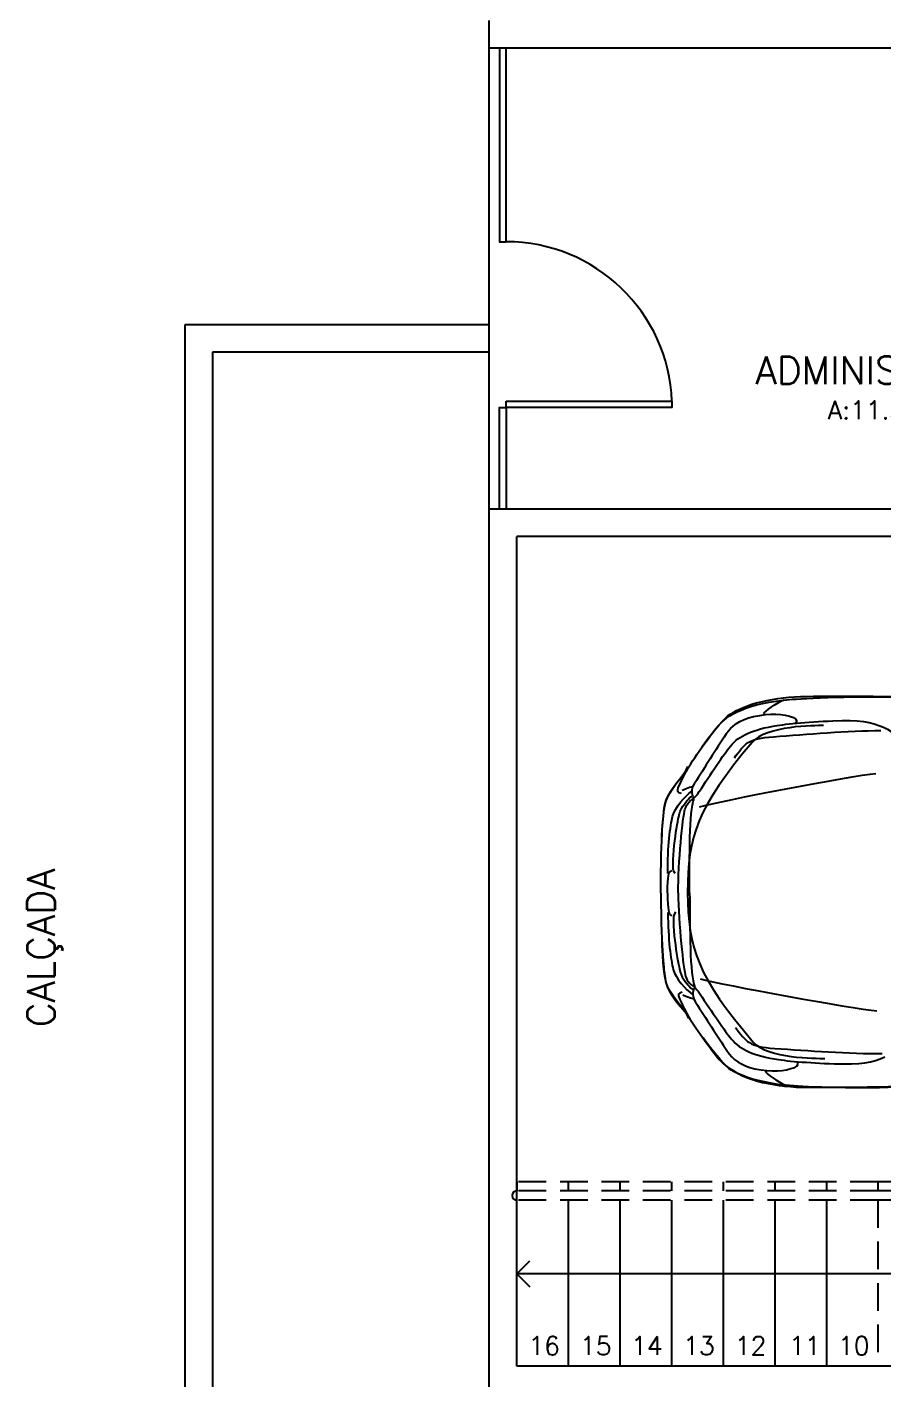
# Model space of a CAD drawing. Header units: millimetres. Extents: x 1111 to 1959, y -391 to -319.
# Drawn here: x 1402.66 to 1409.99, y -373.14 to -361.58 of the extents above; entities that cross this region are included whole.
import ezdxf

# ---------------------------------------------------------------- set-up
doc = ezdxf.new("R2010")
doc.units = ezdxf.units.MM
doc.linetypes.add('HIDDEN', pattern=[0.375, 0.25, -0.125])
for name, color, linetype in [('ARQ-ALVENARIA', 4, 'Continuous'), ('ARQ-PENA-01', 1, 'Continuous'), ('ARQ-PENA-02', 2, 'Continuous'), ('ARQ-PENA-FINA-CINZA', 8, 'Continuous'), ('ARQ-PROJ-01', 1, 'HIDDEN'), ('ARQ-TEXTO2', 2, 'Continuous'), ('ARQ-TEXTO3', 3, 'Continuous')]:
    doc.layers.add(name, color=color, linetype=linetype)
doc.styles.add('ROMANS', font='romans')

# ---------------------------------------------------------------- blocks, each defined once
blk = doc.blocks.new('01')
at = {"layer": 'ARQ-ALVENARIA', "color": 8}
for p, q in [((1144.524, -318.1613), (1144.524, -318.0113)), ((1148.674, -318.1613), (1144.524, -318.1613)), ((1144.524, -320.6613), (1144.524, -318.1613)), ((1144.524, -325.4613), (1144.524, -320.6613)), ((1149.224, -320.6613), (1144.524, -320.6613)), ((1144.674, -325.3113), (1144.674, -320.8113)), ((1149.224, -320.8113), (1144.674, -320.8113)), ((1144.954, -324.3113), (1144.954, -324.3613)), ((1145.234, -324.3113), (1145.234, -324.3613)), ((1145.514, -324.3113), (1145.514, -324.3613)), ((1145.794, -324.3113), (1145.794, -324.3613)), ((1146.074, -324.3113), (1146.074, -324.3613)), ((1146.354, -324.3113), (1146.354, -324.3613)), ((1144.674, -324.8113), (1144.7447, -324.7406)), ((1144.674, -324.8113), (1144.7447, -324.882)), ((1151.674, -325.3113), (1144.674, -325.3113))]:
    blk.add_line(p, q, dxfattribs=at)
at = {"layer": 'ARQ-ALVENARIA', "color": 8, "ltscale": 0.7}
for p, q in [((1144.524, -319.6613), (1142.874, -319.6613)), ((1142.874, -319.6613), (1142.874, -326.4613)), ((1144.524, -319.8113), (1143.024, -319.8113)), ((1143.024, -319.8113), (1143.024, -326.3113))]:
    blk.add_line(p, q, dxfattribs=at)
at = {"layer": 'ARQ-ALVENARIA', "color": 8, "ltscale": 0.6}
for p, q in [((1144.674, -324.3113), (1144.674, -324.3613)), ((1144.954, -324.4113), (1144.954, -325.3113)), ((1145.234, -324.4113), (1145.234, -325.3113)), ((1145.514, -324.4113), (1145.514, -325.3113)), ((1145.794, -324.4113), (1145.794, -325.3113)), ((1146.074, -324.4113), (1146.074, -325.3113)), ((1146.354, -324.4113), (1146.354, -325.3113))]:
    blk.add_line(p, q, dxfattribs=at)
at = {"layer": 'ARQ-ALVENARIA', "color": 8}
for points in [[(1144.6165, -319.2113), (1144.6165, -318.1613), (1144.5815, -318.1613), (1144.5815, -319.2113)], [(1144.6165, -320.0763), (1145.5165, -320.0763), (1145.5165, -320.1113), (1144.6165, -320.1113)], [(1144.6165, -320.1113), (1144.6165, -320.6613), (1144.5815, -320.6613), (1144.5815, -320.1113)]]:
    blk.add_lwpolyline(points, close=True, dxfattribs=at)
for points in [[(1145.5026, -322.6297), (1145.5155, -322.6217)], [(1145.5036, -322.8592), (1145.5165, -322.8672)]]:
    blk.add_lwpolyline(points, dxfattribs=at)
for centre, radius, start, end in [((1144.6165, -320.112), 0.9007, 2.27206, 90), ((1157.5203, -329.534), 13.9883, 146.83592, 148.14262), ((1157.9793, -315.5232), 14.6019, 212.35213, 213.60392)]:
    blk.add_arc(centre, radius, start, end, dxfattribs=at)
at = {"layer": 'ARQ-ALVENARIA', "color": 8, "ltscale": 0.6}
blk.add_arc((1144.674, -324.3863), 0.025, 90, 270, dxfattribs=at)
at = {"layer": 'ARQ-ALVENARIA', "color": 8}
for points in [[(1145.7653, -321.8397), (1145.8149, -321.7811), (1145.9197, -321.7133), (1146.1682, -321.6938)], [(1145.8173, -321.7855), (1145.8416, -321.7645), (1145.9298, -321.7209), (1145.9995, -321.7066)], [(1145.9995, -321.7066), (1146.0866, -321.6889), (1146.1529, -321.6781), (1146.2471, -321.6777)], [(1146.0153, -321.7732), (1146.0187, -321.7577), (1146.08, -321.7157), (1146.1253, -321.6964)], [(1146.1682, -321.6938), (1146.2728, -321.6856), (1146.5992, -321.6723), (1146.8073, -321.6858)], [(1146.2471, -321.6777), (1146.4424, -321.6769), (1146.7162, -321.6756), (1146.8279, -321.6822)], [(1145.959, -321.7868), (1146.0506, -321.7678), (1146.1185, -321.7721), (1146.1755, -321.793)], [(1145.5918, -322.0879), (1145.6286, -322.0216), (1145.7238, -321.8887), (1145.7653, -321.8397)], [(1145.6786, -321.9522), (1145.7168, -321.8962), (1145.7929, -321.8065), (1145.8173, -321.7855)], [(1145.8105, -321.8819), (1145.8366, -321.8429), (1145.8828, -321.8026), (1145.959, -321.7868)], [(1145.8248, -321.9585), (1145.8731, -321.8973), (1145.929, -321.8654), (1146.0647, -321.8393)], [(1146.3388, -321.8361), (1146.2904, -321.8363), (1146.0272, -321.8366), (1145.951, -321.9273)], [(1146.0647, -321.8393), (1146.1164, -321.8293), (1146.2471, -321.8164), (1146.3898, -321.8106)], [(1146.1755, -321.793), (1146.195, -321.8002), (1146.1951, -321.8166), (1146.1871, -321.8226)], [(1146.3898, -321.8106), (1146.5323, -321.8048), (1146.5984, -321.815), (1146.6642, -321.8457)], [(1146.6642, -321.8457), (1146.719, -321.871), (1146.7793, -321.9281), (1146.7793, -321.9281)], [(1145.951, -321.9273), (1145.6526, -322.2824), (1145.6003, -322.4382), (1145.6015, -322.7419)], [(1145.855, -322.0114), (1145.9124, -321.9344), (1145.9261, -321.9068), (1146.0673, -321.8965)], [(1146.0673, -321.8965), (1146.2448, -321.8839), (1146.4742, -321.863), (1146.6497, -321.8638)], [(1145.654, -322.2097), (1145.709, -322.1267), (1145.79, -322.0023), (1145.8248, -321.9585)], [(1145.4815, -322.2554), (1145.4978, -322.1872), (1145.5801, -322.1115), (1145.6031, -322.0586)], [(1145.5506, -322.1742), (1145.5559, -322.1582), (1145.601, -322.0725), (1145.601, -322.0725)], [(1145.5089, -322.1942), (1145.5331, -322.1517), (1145.5887, -322.0936), (1145.5918, -322.0879)], [(1145.6326, -322.2268), (1145.6246, -322.2056), (1145.6193, -322.1845), (1145.6391, -322.1509)], [(1145.6665, -322.2771), (1145.7774, -322.2447), (1146.4889, -322.1094), (1146.623, -322.0957)], [(1145.4724, -322.3052), (1145.4791, -322.2418), (1145.485, -322.2367), (1145.5089, -322.1942)], [(1145.52, -322.3291), (1145.5336, -322.2775), (1145.5853, -322.2216), (1145.6234, -322.1924)], [(1145.5677, -322.205), (1145.5431, -322.2015), (1145.5452, -322.19), (1145.5506, -322.1742)], [(1145.6259, -322.1684), (1145.6123, -322.1704), (1145.5708, -322.1892), (1145.5708, -322.1892)], [(1145.6041, -322.237), (1145.6153, -322.2236), (1145.6244, -322.2206), (1145.6244, -322.2206)], [(1145.6247, -322.2387), (1145.6378, -322.2283), (1145.6456, -322.2224), (1145.654, -322.2097)], [(1145.4613, -322.4771), (1145.4613, -322.4771), (1145.4609, -322.3415), (1145.4815, -322.2554)], [(1145.5501, -322.7445), (1145.5495, -322.5819), (1145.5755, -322.3262), (1145.5867, -322.2918)], [(1145.5564, -322.3147), (1145.5652, -322.2774), (1145.6041, -322.237), (1145.6041, -322.237)], [(1145.5867, -322.2918), (1145.5983, -322.2573), (1145.6097, -322.2505), (1145.6247, -322.2387)], [(1145.6123, -322.744), (1145.6116, -322.5515), (1145.6089, -322.2993), (1145.6363, -322.2347)], [(1145.4558, -322.7429), (1145.4545, -322.4199), (1145.4724, -322.3052), (1145.4724, -322.3052)], [(1145.4934, -322.6389), (1145.4929, -322.4934), (1145.5063, -322.3807), (1145.52, -322.3291)], [(1145.5225, -322.6132), (1145.5187, -322.4827), (1145.5564, -322.3147), (1145.5564, -322.3147)], [(1145.4916, -322.7436), (1145.4912, -322.6496), (1145.5026, -322.6297), (1145.5026, -322.6297)], [(1145.5331, -322.6394), (1145.5251, -322.6272), (1145.5225, -322.6132), (1145.5225, -322.6132)], [(1145.4558, -322.7464), (1145.4571, -323.0694), (1145.476, -323.1841), (1145.476, -323.1841)], [(1145.4916, -322.7454), (1145.492, -322.8394), (1145.5036, -322.8592), (1145.5036, -322.8592)], [(1145.5501, -322.7437), (1145.5508, -322.9067), (1145.5789, -323.1619), (1145.5904, -323.1965)], [(1145.6015, -322.7419), (1145.6027, -323.0456), (1145.6563, -323.201), (1145.9576, -323.5536)], [(1145.6123, -322.744), (1145.6131, -322.9362), (1145.6125, -323.1887), (1145.6404, -323.2531)], [(1145.4943, -322.8499), (1145.4949, -322.9957), (1145.5093, -323.108), (1145.5234, -323.1596)], [(1145.5245, -322.8747), (1145.5218, -323.0054), (1145.5608, -323.1729), (1145.5608, -323.1729)], [(1145.535, -322.8485), (1145.5271, -322.8606), (1145.5245, -322.8747), (1145.5245, -322.8747)], [(1145.4855, -323.2294), (1145.4642, -323.1435), (1145.4635, -323.0079), (1145.4635, -323.0079)], [(1145.5234, -323.1596), (1145.5374, -323.2112), (1145.5896, -323.2667), (1145.6279, -323.2956)], [(1145.5608, -323.1729), (1145.57, -323.2103), (1145.6092, -323.25), (1145.6092, -323.25)], [(1145.476, -323.1841), (1145.4832, -323.2473), (1145.4891, -323.2525), (1145.5134, -323.2947)], [(1145.6087, -323.4252), (1145.5853, -323.3725), (1145.5023, -323.2975), (1145.4855, -323.2294)], [(1145.5904, -323.1965), (1145.6022, -323.2308), (1145.6137, -323.2377), (1145.6288, -323.2491)], [(1145.6092, -323.25), (1145.6206, -323.2636), (1145.6297, -323.2665), (1145.6297, -323.2665)], [(1145.6288, -323.2491), (1145.642, -323.2593), (1145.6498, -323.2654), (1145.6583, -323.2778)], [(1145.6703, -323.2107), (1145.7815, -323.242), (1146.494, -323.3715), (1146.6282, -323.3841)], [(1145.5134, -323.2947), (1145.5379, -323.337), (1145.594, -323.3947), (1145.5972, -323.4002)], [(1145.5721, -323.2834), (1145.5475, -323.287), (1145.5497, -323.2985), (1145.5553, -323.3143)], [(1145.5553, -323.3143), (1145.5607, -323.3302), (1145.6065, -323.4156), (1145.6065, -323.4156)], [(1145.6306, -323.3193), (1145.6169, -323.3177), (1145.5753, -323.2993), (1145.5753, -323.2993)], [(1145.6368, -323.2611), (1145.629, -323.2822), (1145.6238, -323.3036), (1145.6439, -323.337)], [(1145.6583, -323.2778), (1145.714, -323.3604), (1145.7961, -323.4841), (1145.8312, -323.5278)], [(1145.5972, -323.4002), (1145.6345, -323.4662), (1145.7308, -323.5983), (1145.7727, -323.6471)], [(1145.8251, -323.6966), (1145.8005, -323.6758), (1145.7237, -323.5867), (1145.685, -323.5311)], [(1145.8312, -323.5278), (1145.88, -323.5885), (1145.9362, -323.6199), (1146.072, -323.645)], [(1145.8609, -323.4746), (1145.919, -323.5512), (1145.9329, -323.5786), (1146.0742, -323.5877)], [(1145.8176, -323.6046), (1145.844, -323.6432), (1145.8905, -323.6833), (1145.9668, -323.6983)], [(1145.9576, -323.5536), (1146.0346, -323.6438), (1146.2977, -323.6419), (1146.3462, -323.6417)], [(1146.0742, -323.5877), (1146.2518, -323.599), (1146.4813, -323.6178), (1146.6569, -323.6158)], [(1145.7727, -323.6471), (1145.8227, -323.7052), (1145.9281, -323.7722), (1146.1767, -323.7898)], [(1145.9668, -323.6983), (1146.0586, -323.7165), (1146.1264, -323.7118), (1146.1832, -323.6905)], [(1146.072, -323.645), (1146.1238, -323.6546), (1146.2547, -323.6663), (1146.3973, -323.6712)], [(1146.1832, -323.6905), (1146.2027, -323.683), (1146.2026, -323.6665), (1146.1946, -323.6605)], [(1146.3973, -323.6712), (1146.5399, -323.6757), (1146.606, -323.6648), (1146.6715, -323.6337)], [(1146.008, -323.7739), (1145.9381, -323.7602), (1145.8495, -323.7174), (1145.8251, -323.6966)], [(1146.0232, -323.7117), (1146.0267, -323.7268), (1146.0884, -323.7685), (1146.1338, -323.7873)], [(1146.2558, -323.8008), (1146.1615, -323.8012), (1146.0952, -323.791), (1146.008, -323.7739)], [(1146.1767, -323.7898), (1146.2814, -323.797), (1146.6079, -323.8078), (1146.8159, -323.7923)], [(1146.8365, -323.7917), (1146.7248, -323.7991), (1146.4511, -323.8), (1146.2558, -323.8008)]]:
    blk.add_open_spline(points, degree=3, dxfattribs=at)
at = {"layer": 'ARQ-PENA-01', "color": 8}
for p, q in [((1149.154, -324.3113), (1146.634, -324.3113)), ((1146.634, -324.3113), (1146.634, -324.3613))]:
    blk.add_line(p, q, dxfattribs=at)
at = {"layer": 'ARQ-PENA-02', "color": 8}
for p, q in [((1149.154, -324.3613), (1146.634, -324.3613)), ((1149.154, -324.4113), (1146.634, -324.4113))]:
    blk.add_line(p, q, dxfattribs=at)
at = {"layer": 'ARQ-PENA-FINA-CINZA', "color": 8}
blk.add_line((1149.154, -324.8113), (1144.674, -324.8113), dxfattribs=at)
at = {"layer": 'ARQ-PROJ-01', "color": 8, "ltscale": 0.6}
for p, q in [((1146.634, -324.3113), (1144.674, -324.3113)), ((1146.634, -324.3613), (1144.674, -324.3613)), ((1146.634, -324.4113), (1144.674, -324.4113)), ((1146.634, -324.4113), (1146.634, -325.3113))]:
    blk.add_line(p, q, dxfattribs=at)
at = {"layer": 'ARQ-ALVENARIA', "color": 8, "insert": (1142.1138, -323.0419), "char_height": 0.15, "width": 1.121767, "attachment_point": 5, "rotation": 90, "style": 'ROMANS'}
blk.add_mtext('CALÇADA', dxfattribs=at)
at = {"layer": 'ARQ-ALVENARIA', "color": 8, "char_height": 0.1, "width": 0.148619, "attachment_point": 1, "style": 'ROMANS'}
for s, insert in [('\\pi0.0005;16', (1144.7365, -325.1512)), ('\\pi0.0005;15', (1145.0165, -325.1512)), ('\\pi-0.00188;14', (1145.2965, -325.1512)), ('\\pi0.0005;13', (1145.5765, -325.1512)), ('\\pi0.0005;12', (1145.8565, -325.1512)), ('\\pi0.01479;11', (1146.1365, -325.1512))]:
    blk.add_mtext(s, dxfattribs=dict(at, insert=insert))
at = {"layer": 'ARQ-TEXTO2', "color": 8, "char_height": 0.1, "attachment_point": 1, "style": 'ROMANS'}
for s, insert, width in [('\\pi-0.04474;A:11.59m²', (1146.4068, -320.0745), 0.653381), ('\\pi0.0005;10', (1146.4165, -325.1512), 0.148619)]:
    blk.add_mtext(s, dxfattribs=dict(at, insert=insert, width=width))
at = {"layer": 'ARQ-TEXTO3', "color": 8, "insert": (1146.7306, -319.9309), "char_height": 0.15, "width": 1.121767, "attachment_point": 5, "style": 'ROMANS'}
blk.add_mtext('ADMINISTRAÇÃO', dxfattribs=at)

msp = doc.modelspace()

# ---------------------------------------------------------------- block references
at = {"xscale": 1.574902874475, "yscale": 1.574902874475, "zscale": 1.574902874475}
msp.add_blockref('01', (-395.902, 139.317), dxfattribs=at)

doc.saveas('drawing.dxf')
